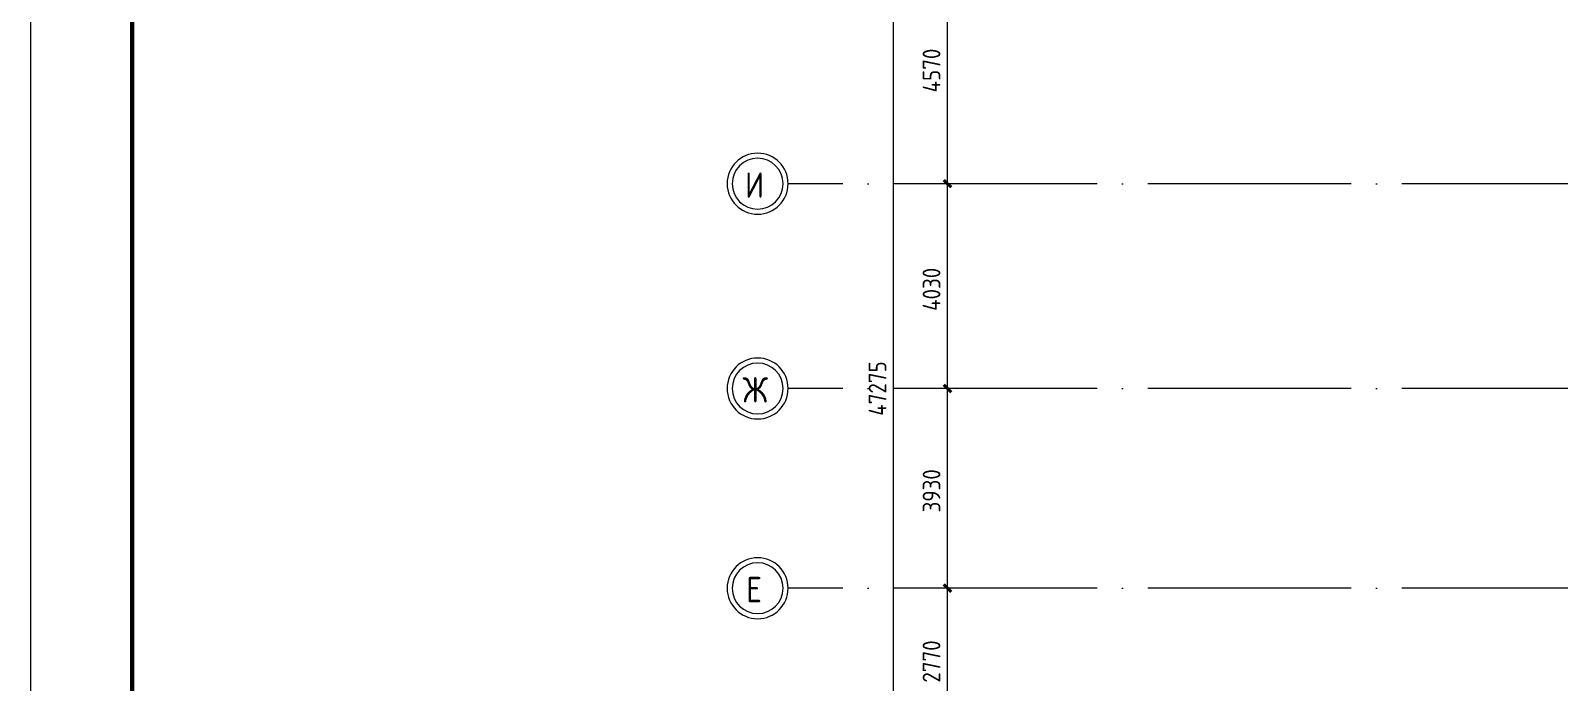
# Model space of a CAD drawing. Header units: millimetres. Extents: x -87434 to 499450, y -468665 to 122144.
# Drawn here: x 222168 to 252251, y -249 to 12578 of the extents above; entities that cross this region are included whole.
import ezdxf

# ---------------------------------------------------------------- set-up
doc = ezdxf.new("R2010")
doc.units = ezdxf.units.MM
doc.linetypes.add('ADSK_Линия сетки', pattern=[25, 20, -2.5, 0, -2.5])
for name, color, linetype, lineweight in [('Оси', 252, 'Continuous', 9), ('ОФ_рамка', 8, 'Continuous', 60), ('Размеры', 7, 'Continuous', 9)]:
    doc.layers.add(name, color=color, linetype=linetype, lineweight=lineweight)
doc.styles.add('GOST Common', font='', dxfattribs={"width": 0.9, "height": 500})
doc.styles.add('GOST Common_1', font='', dxfattribs={"height": 250})
doc.styles.get('GOST Common').set_extended_font_data('GOST type B')
doc.styles.get('GOST Common_1').set_extended_font_data('GOST type B')

# ---------------------------------------------------------------- blocks, each defined once
blk = doc.blocks.new('А0')
at = {"layer": 'ОФ_рамка', "color": 0, "linetype": 'Continuous', "lineweight": 5, "ltscale": 100}
blk.add_lwpolyline([(222168, -309617), (222168, -393717)], dxfattribs=at)
at = {"layer": 'ОФ_рамка', "color": 0, "linetype": 'Continuous', "ltscale": 100}
blk.add_lwpolyline([(224168, -310117), (224168, -393217)], dxfattribs=at)
blk = doc.blocks.new('3 этаж')
at = {"layer": 'Оси', "color": 251, "linetype": 'ADSK_Линия сетки', "ltscale": 200, "true_color": 0x636466}
for p, q in [((283153, 9567), (237074, 9567)), ((283153, 5537), (237074, 5537)), ((283153, 1607), (237074, 1607))]:
    blk.add_line(p, q, dxfattribs=at)
at = {"layer": 'Оси', "color": 251, "lineweight": 20, "true_color": 0x636466}
for centre, radius, start, end in [((236474, 9567), 600, 90, 270), ((236474, 9567), 500, 90, 270), ((236474, 9567), 600, 270, 90), ((236474, 9567), 500, 270, 90), ((236474, 5537), 600, 90, 270), ((236474, 5537), 500, 90, 270), ((236474, 5537), 600, 270, 90), ((236474, 5537), 500, 270, 90), ((236474, 1607), 600, 90, 270), ((236474, 1607), 500, 90, 270), ((236474, 1607), 600, 270, 90), ((236474, 1607), 500, 270, 90)]:
    blk.add_arc(centre, radius, start, end, dxfattribs=at)
at = {"layer": 'Размеры', "color": 251, "lineweight": 20, "true_color": 0x636466}
for p, q in [((239146, -17963), (239146, 29387)), ((240209, 9567), (240209, 14137)), ((240209, 9567), (240059, 9567)), ((240209, 9567), (240059, 9567)), ((240209, 5537), (240209, 9567)), ((240209, 9567), (240259, 9567)), ((240209, 9567), (240259, 9567)), ((240209, 5537), (240059, 5537)), ((240209, 5537), (240059, 5537)), ((240209, 1607), (240209, 5537)), ((240209, 5537), (240259, 5537)), ((240209, 5537), (240259, 5537)), ((240209, 1607), (240059, 1607)), ((240209, 1607), (240059, 1607)), ((240209, -1163), (240209, 1607)), ((240209, 1607), (240259, 1607)), ((240209, 1607), (240259, 1607))]:
    blk.add_line(p, q, dxfattribs=at)
at = {"layer": 'Размеры', "color": 251, "lineweight": 40, "true_color": 0x636466}
for p, q in [((240209, 9567), (240138, 9637)), ((240209, 9567), (240138, 9637)), ((240209, 9567), (240279, 9496)), ((240209, 9567), (240279, 9496)), ((240209, 5537), (240138, 5607)), ((240209, 5537), (240138, 5607)), ((240209, 5537), (240279, 5466)), ((240209, 5537), (240279, 5466)), ((240209, 1607), (240138, 1677)), ((240209, 1607), (240138, 1677)), ((240209, 1607), (240279, 1536)), ((240209, 1607), (240279, 1536))]:
    blk.add_line(p, q, dxfattribs=at)
at = {"layer": 'Оси', "color": 251, "true_color": 0x636466, "style": 'GOST Common', "width": 0.9}
for s, p in [('И', (236226, 9291)), ('Ж', (236179, 5261)), ('Е', (236247, 1331))]:
    blk.add_text(s, height=500, dxfattribs=at).set_placement(p)
at = {"layer": 'Размеры', "color": 251, "true_color": 0x636466, "style": 'GOST Common_1', "width": 0.9}
for s, p in [('4570', (240071, 11364)), ('4030', (240071, 7064)), ('47275', (239009, 5001)), ('3930', (240071, 3099)), ('2770', (240071, -251))]:
    blk.add_text(s, height=350, rotation=90, dxfattribs=at).set_placement(p)

msp = doc.modelspace()

# ---------------------------------------------------------------- block references
msp.add_blockref('3 этаж', (0, -2))
at = {"layer": 'ОФ_рамка', "color": 0, "lineweight": -2}
msp.add_blockref('А0', (0, 352686.90518), dxfattribs=at)

doc.saveas('drawing.dxf')
